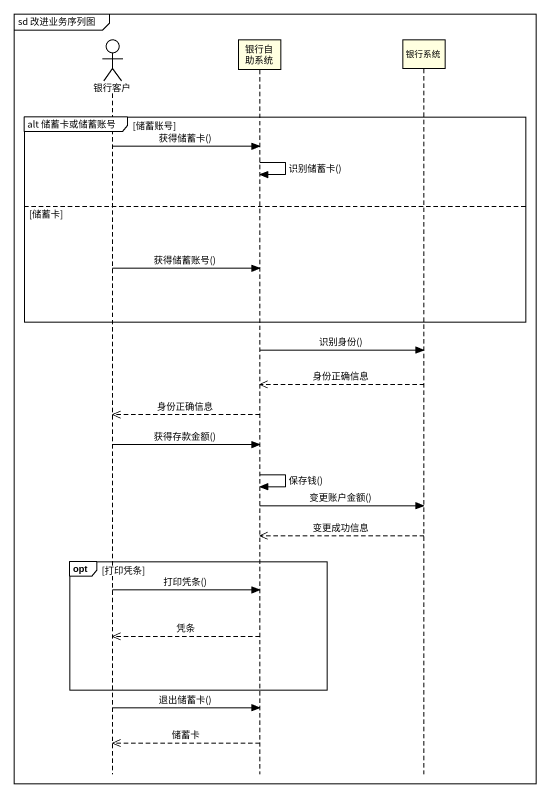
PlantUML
@startuml
mainframe sd 改进业务序列图
hide footbox
actor 银行客户
participant 银行自助系统 #FFFFE0
participant 银行系统 #FFFFE0

group alt 储蓄卡或储蓄账号 [储蓄账号]
  银行客户 -> 银行自助系统 : 获得储蓄卡()
  银行自助系统 -> 银行自助系统 : 识别储蓄卡()
else 储蓄卡
  银行客户 -> 银行自助系统 : 获得储蓄账号()
end
银行自助系统 -> 银行系统 : 识别身份()
银行系统 -->> 银行自助系统 : 身份正确信息
银行自助系统 -->> 银行客户 : 身份正确信息
银行客户 -> 银行自助系统 : 获得存款金额()
银行自助系统 -> 银行自助系统 : 保存钱()
银行自助系统 -> 银行系统 : 变更账户金额()
银行系统 -->> 银行自助系统 : 变更成功信息
opt 打印凭条
  银行客户 -> 银行自助系统 : 打印凭条()
  银行自助系统 -->> 银行客户 : 凭条
end
银行客户 -> 银行自助系统 : 退出储蓄卡()
银行自助系统 -->> 银行客户 : 储蓄卡
@enduml
